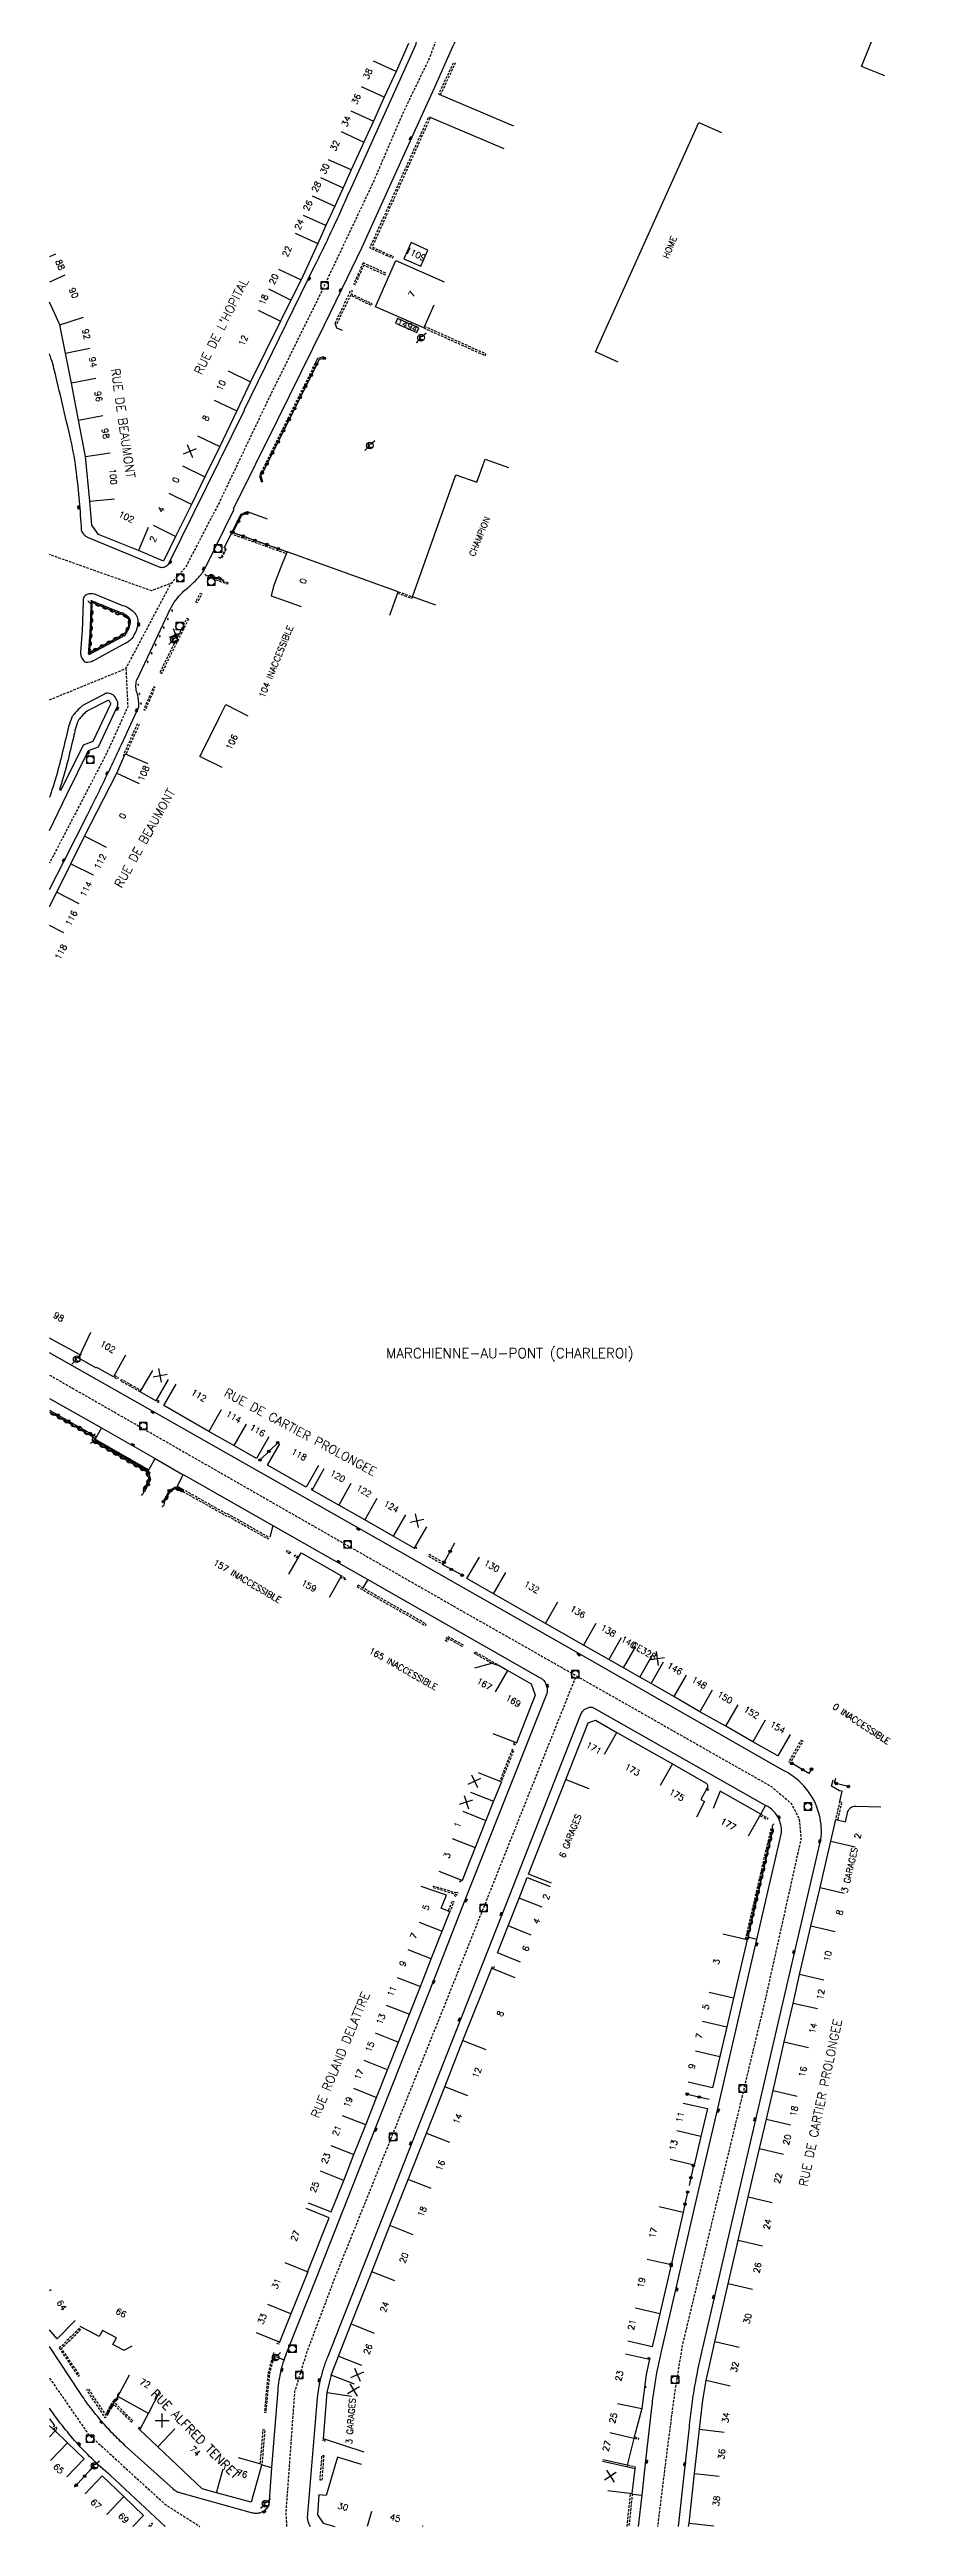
# Model space of a CAD drawing. Header units: millimetres. Extents: x 152000 to 153000, y 121000 to 122000.
# Drawn here: x 152000 to 152176.5, y 121000 to 121499.2 of the extents above; entities that cross this region are included whole.
import ezdxf
from ezdxf.enums import TextEntityAlignment as Align

# ---------------------------------------------------------------- set-up
doc = ezdxf.new("R2010")
doc.units = ezdxf.units.MM
doc.linetypes.add('DASHED', pattern=[0.75, 0.5, -0.25])
doc.layers.get('0').update_dxf_attribs({"linetype": 'CONTINUOUS'})
for name, color, linetype in [('W0001', 6, 'DASHED'), ('W0008', 7, 'CONTINUOUS'), ('W0017', 7, 'CONTINUOUS'), ('W0100', 7, 'CONTINUOUS'), ('W0112', 1, 'DASHED'), ('W0310', 3, 'CONTINUOUS'), ('W0322', 7, 'CONTINUOUS'), ('W0330', 7, 'CONTINUOUS'), ('W0400', 7, 'CONTINUOUS'), ('W0420', 7, 'CONTINUOUS'), ('W0471', 7, 'CONTINUOUS'), ('W0980', 7, 'CONTINUOUS'), ('W0984', 7, 'CONTINUOUS'), ('W0989', 7, 'CONTINUOUS'), ('W0991', 7, 'CONTINUOUS'), ('W1102', 7, 'CONTINUOUS')]:
    doc.layers.add(name, color=color, linetype=linetype)
doc.styles.get("Standard").update_dxf_attribs({"font": 'romans.shx', "width": 0.85})

# ---------------------------------------------------------------- blocks, each defined once
blk = doc.blocks.new('T400')
for p, q in [((-0.15, 0.3), (0.15, 0.3)), ((-0.15, -0.25), (-0.15, 0.3)), ((-0.15, 0.15), (0.15, 0.15)), ((-0.15, 0), (0.15, 0)), ((0.15, 0.3), (0.15, -0.25)), ((-0.15, -0.15), (0.15, -0.15)), ((-0.15, -0.25), (-0.15, -0.3)), ((-0.15, -0.3), (0.15, -0.3)), ((0.15, -0.3), (0.15, -0.25))]:
    blk.add_line(p, q)
blk = doc.blocks.new('T471')
for p, q in [((-0.333334, 0.333334), (-0.333334, -0.333334)), ((-0.333334, 0.333334), (0.333334, 0.333334)), ((-0.333334, 0), (0, 0)), ((0.500001, 0.500001), (1.000002, 1.000002)), ((-0.500001, -0.500001), (-1.000002, -1.000002)), ((-0.333334, -0.333334), (0.333334, -0.333334))]:
    blk.add_line(p, q)
blk.add_ellipse((0, 0), major_axis=(0.471405, 0.471405), ratio=1, start_param=5.4977871438, end_param=11.780972451)
blk = doc.blocks.new('t322o')
at = {"color": 0, "linetype": 'Continuous'}
for radius in [0.25, 0.15]:
    blk.add_circle((0, 0), radius, dxfattribs=at)
blk = doc.blocks.new('T420')
for p, q in [((0.75, 0.75), (-0.75, 0.75)), ((-0.75, 0.75), (-0.75, -0.75)), ((0.75, 0.75), (0.75, -0.75)), ((0.75, -0.75), (-0.75, -0.75))]:
    blk.add_line(p, q)
blk.add_ellipse((0, 0), major_axis=(-0.53, 0.53), ratio=1, start_param=3.926991, end_param=10.210176)
blk = doc.blocks.new('t991o')
at = {"color": 0, "linetype": 'Continuous'}
for p, q in [((-1, 1), (1, -1)), ((-1, -1), (1, 1))]:
    blk.add_line(p, q, dxfattribs=at)
blk = doc.blocks.new('t310o')
at = {"color": 0, "linetype": 'Continuous'}
for centre, start, end in [((-0.5, 0.38), 216.8699, 323.1304), ((0.5, -0.37), 36.8699, 143.1303)]:
    blk.add_arc(centre, 0.625, start, end, dxfattribs=at)
blk = doc.blocks.new('t330o')
at = {"color": 0, "linetype": 'Continuous'}
for p, q in [((0.25, -0.25), (-0.25, 0.25)), ((-0.25, -0.25), (0.25, 0.25)), ((-0.25, 0.25), (-0.25, -0.25)), ((0.25, 0.25), (-0.25, 0.25)), ((0.25, -0.25), (0.25, 0.25)), ((-0.25, -0.25), (0.25, -0.25)), ((-0.25, -0.25), (-0.25, -0.25))]:
    blk.add_line(p, q, dxfattribs=at)

msp = doc.modelspace()

# ---------------------------------------------------------------- linework, layer by layer
at = {"layer": 'W0001', "flags": 128}
for points in [[(152090.2, 121825.46), (152103.65, 121792.77), (152110.28, 121775.6), (152116.18, 121761.83), (152117.5, 121759.05), (152121.18, 121754.31), (152145.97, 121720.99), (152153.35, 121710.8), (152166.77, 121691.89), (152172.25, 121683.23), (152175.44, 121676.88), (152176.5, 121671.27), (152176.15, 121668.26), (152174.92, 121659.32), (152172.43, 121653.95), (152169.16, 121648.46), (152162.08, 121643.04), (152146.77, 121632.33), (152135.23, 121624.5), (152127.81, 121618.8), (152120.66, 121612.67), (152115.25, 121604.65), (152110.45, 121597), (152106.32, 121589.75), (152102.86, 121581.61), (152100.47, 121573.06), (152098.1, 121563.81), (152094.15, 121550.83), (152087.93, 121529.01), (152086.39, 121524.29), (152076.57, 121497.5), (152071.17, 121486.3), (152065.15, 121472.26), (152054.59, 121449.96), (152043.94, 121428.37), (152034.16, 121407.81), (152027.41, 121394.83), (152024.48, 121391.58), (152020.54, 121390.09), (152000, 121397.37)], [(152000, 121368.12), (152015.39, 121374.41), (152024.48, 121391.58)], [(152015.39, 121374.41), (152015.76, 121366.73), (152011.64, 121357.61), (152000, 121335.23)], [(152000, 121232.04), (152081.34, 121185.52), (152145.46, 121149.11), (152149.43, 121145.74), (152151.04, 121142.63), (152151.43, 121138.66), (152144.07, 121105.57), (152127.49, 121036.47), (152125.98, 121027.28), (152124.09, 121012.8), (152122.51, 121000)], [(152047.84, 121000), (152047.67, 121002.74), (152049.44, 121027.16), (152051.84, 121035.03), (152057.51, 121050.1), (152079.28, 121104.16), (152106.14, 121171.44)], [(152000, 121029.89), (152007.8, 121018.63), (152023.35, 121004.41), (152030.31, 121000)]]:
    msp.add_lwpolyline(points, dxfattribs=at)
at = {"layer": 'W0008', "flags": 128}
for points in [[(152037.08, 121406.58), (152046, 121424.63), (152055.39, 121443.71), (152058.96, 121450.99), (152062.95, 121459.2), (152072.76, 121480.84), (152077.57, 121491.46), (152081.29, 121499.8, 0.009314), (152083.61, 121505.14, 0.009314), (152085.74, 121510.57, 0.008425), (152087.48, 121515.55, 0.008425), (152089.06, 121520.59), (152093.25, 121535.14), (152097.46, 121549.84), (152101.74, 121553.63), (152106.78, 121551.61)], [(152071.99, 121504.92, -0.078277), (152072.98, 121503.98, -0.078277), (152073.64, 121502.79, -0.079775), (152073.9, 121501.42, -0.079775), (152073.72, 121500.04), (152060.68, 121471.13, -0.002803), (152059.04, 121467.45, -0.002803), (152057.37, 121463.79, -0.003174), (152055.42, 121459.66, -0.003174), (152053.42, 121455.56), (152039.13, 121426.41)], [(152039.19, 121426.42), (152023.98, 121395.51, -0.082786), (152023.64, 121395.11, -0.082786), (152023.19, 121394.85, -0.112288), (152022.5, 121394.75, -0.112288), (152021.83, 121394.97), (152007.86, 121400.77, -0.061088), (152007.34, 121401.06, -0.061088), (152006.91, 121401.48, -0.050975), (152006.63, 121401.9, -0.050975), (152006.45, 121402.36, 0.015384), (152005.42, 121413.96, 0.026899), (152004.28, 121420.52, 0.002556), (152000.89, 121434.9, 0.019298), (152000.36, 121436.78, 0.0035), (152000, 121437.86, 0.0035)], [(152017.66, 121372.22), (152023.91, 121385.49, -0.039851), (152024.86, 121387.33, -0.039851), (152026.08, 121389.01, -0.025831), (152027.01, 121389.98, -0.025831), (152028.04, 121390.86, 0.014976), (152028.9, 121391.63, 0.014976), (152029.71, 121392.45, 0.014006), (152030.42, 121393.26, 0.014006), (152031.09, 121394.11), (152037.2, 121406.54)], [(152000, 121329.86), (152003.02, 121335.81), (152007.7, 121345.08, 0.002228), (152009.78, 121349.24, 0.002228), (152011.81, 121353.43, 0.002124), (152013.72, 121357.44, 0.002124), (152015.6, 121361.46), (152018, 121366.68, 0.025367), (152017.96, 121367.67, 0.025367), (152017.83, 121368.65, 0.015055), (152017.7, 121369.23, 0.015055), (152017.54, 121369.8, -0.032693), (152017.44, 121370.43, -0.032693), (152017.42, 121371.07, -0.029685), (152017.48, 121371.65, -0.029685), (152017.61, 121372.21)], [(152000, 121341.8), (152003.58, 121349.18), (152007.85, 121357.91), (152009.87, 121358.62), (152013.68, 121366.83, 0.062377), (152013.73, 121367, 0.037607), (152013.76, 121367.29, 0.114471), (152013.64, 121367.94, 0.072129), (152013.07, 121368.83, 0.16606), (152012.09, 121369.41, 0.179051), (152011.05, 121369.25), (152010.78, 121369.1), (152007.02, 121367.15, 0.014284), (152006.8, 121367.03, 0.018856), (152006.64, 121366.92, 0.041564), (152006.08, 121366.45, 0.017658), (152004.89, 121365.19, 0.082101), (152004.51, 121364.59, 0.029464), (152003.85, 121362.71), (152003.74, 121362.3, 0.026424), (152003.69, 121362.11, -0.014261), (152003.62, 121361.74, -0.002344), (152003.43, 121360.95, -0.000351), (152002.16, 121355.73, -0.010637), (152001.7, 121353.98, -0.005176), (152000.63, 121350.44, -0.003564), (152000, 121348.46, -0.003564)], [(152126.73, 121000), (152128.83, 121018.87, -0.009133), (152129.28, 121023.13, -0.009133), (152129.89, 121027.38, -0.010335), (152130.77, 121032.15, -0.010335), (152131.84, 121036.89), (152142.34, 121082.04), (152155.44, 121138.43, 0.090606), (152155.13, 121143.36, 0.090606), (152153.09, 121147.87, 0.066124), (152150.66, 121150.54, 0.066124), (152147.61, 121152.49), (152106.65, 121175.9), (152062.39, 121201.1), (152020.76, 121224.78), (152000, 121236.55)], [(152026.91, 121211.99), (152045.01, 121201.73), (152064.12, 121190.86), (152098.89, 121171.03, -0.03655), (152099.19, 121170.85, -0.03655), (152099.45, 121170.63, -0.04709), (152099.74, 121170.3, -0.04709), (152099.96, 121169.92), (152100.24, 121168.98, -0.026839), (152100.28, 121168.72, -0.026839), (152100.29, 121168.45, -0.029426), (152100.27, 121168.16, -0.029426), (152100.21, 121167.88), (152083.7, 121126.22), (152077.18, 121109.48), (152065.36, 121079.53), (152053.85, 121050.39), (152047.89, 121035.35, 0.02026), (152047.18, 121033.44, 0.02026), (152046.62, 121031.49, 0.020361), (152046.22, 121029.48, 0.020361), (152045.98, 121027.45), (152044.73, 121011.87), (152044.16, 121004.21, -0.098637), (152043.47, 121003.32, -0.098637), (152042.49, 121002.77, -0.078315), (152041.61, 121002.62, -0.078315), (152040.72, 121002.76), (152026.26, 121006.8, -0.034307), (152025.95, 121006.86, -0.034307), (152025.66, 121006.97, -0.053928), (152025.24, 121007.22, -0.053928), (152024.88, 121007.55), (152015.25, 121016.27, -0.014558), (152012.81, 121018.65, -0.014558), (152010.51, 121021.17, -0.015563), (152008.22, 121024, -0.015563), (152006.11, 121026.97), (152000, 121036.25)], [(152118.68, 121000), (152119.39, 121006.31), (152120.09, 121012.7), (152121.37, 121023.93, -0.009942), (152121.81, 121027.45, -0.009942), (152122.39, 121030.95, -0.007072), (152122.88, 121033.42, -0.007072), (152123.45, 121035.88), (152126.26, 121048.02), (152130.1, 121064.75), (152134.66, 121084.2), (152142.54, 121118.31), (152147.44, 121139.49, 0.068918), (152147.42, 121141.05, 0.068918), (152146.98, 121142.54, 0.087085), (152145.87, 121144.15, 0.087085), (152144.28, 121145.3), (152109.78, 121164.87, 0.052573), (152109.53, 121164.99, 0.052573), (152109.26, 121165.06, 0.048024), (152109, 121165.07, 0.048024), (152108.74, 121165.03), (152107.78, 121164.64, 0.028048), (152107.56, 121164.44, 0.028048), (152107.35, 121164.21, 0.043482), (152107.09, 121163.83, 0.043482), (152106.9, 121163.4), (152091.14, 121123.27), (152073.03, 121077.29), (152056.05, 121034.26, 0.019029), (152055.21, 121031.96, 0.019029), (152054.56, 121029.6, 0.014566), (152054.18, 121027.77, 0.014566), (152053.91, 121025.91), (152051.94, 121001.73, 0.046424), (152052.06, 121001.01, 0.046424), (152052.31, 121000.33, 0.02377), (152052.49, 121000)], [(152023.3, 121000), (152012.24, 121010.31, -0.018759), (152008.52, 121013.68, -0.018759), (152005.06, 121017.33, -0.016955), (152002.17, 121020.84, -0.0138), (152000, 121023.83, -0.0138)]]:
    msp.add_lwpolyline(points, format="xyb", dxfattribs=at)
msp.add_lwpolyline([(152009.19, 121389.41), (152014.72, 121387.13, -0.162605), (152017.19, 121385.56, -0.213106), (152017.77, 121383.37, -0.098676), (152016.82, 121380.8, -0.145474), (152015.42, 121379.56, -0.011073), (152015.36, 121379.53, 0.025333), (152015.33, 121379.51), (152009.2, 121376.19), (152009.13, 121376.14, -0.106701), (152007.67, 121375.61, -0.265197), (152007.06, 121375.85, -0.046476), (152006.53, 121376.65, -0.066642), (152006.3, 121377.28, -0.003952), (152006.28, 121377.36), (152006.29, 121377.49, 0.003268), (152006.57, 121381.05, 0.007398), (152006.66, 121382.62, 0.003067), (152006.8, 121386.84, -0.014898), (152006.86, 121387.71, -0.023769), (152006.86, 121387.77, 0.077992), (152006.86, 121387.78), (152006.85, 121387.91, -0.151191), (152007.02, 121388.9, -0.196351), (152007.61, 121389.41, -0.06814), (152008.46, 121389.57, -0.103981), (152009.03, 121389.48, -0.025938), (152009.1, 121389.45, 0.019371)], format="xyb", close=True, dxfattribs=at)
msp.add_lwpolyline([(152000, 121227.34), (152010.49, 121221.37), (152021.29, 121215.19), (152026.94, 121211.95)], dxfattribs=at)
at = {"layer": 'W0017'}
for p, q in [((152078.43, 121490.16), (152093.49, 121483.76)), ((152076.49, 121485.59), (152091.56, 121479.2)), ((152035.16, 121398.72), (152038.55, 121405.42)), ((152002.27, 121349.9), (152002.01, 121350.04)), ((152045.01, 121201.73), (152044.36, 121199.34)), ((152064.12, 121190.86), (152063.12, 121189.15)), ((152143.34, 121143.54), (152144.28, 121145.3)), ((152045.79, 121034.17), (152047.21, 121033.59)), ((152042.76, 121012.41), (152044.73, 121011.87)), ((152117.47, 121006.53), (152119.39, 121006.31))]:
    msp.add_line(p, q, dxfattribs=at)
at = {"layer": 'W0017', "flags": 128}
for points in [[(152059.05, 121442.52), (152057.91, 121443.03), (152057.56, 121444.05)], [(152055.28, 121437.25), (152054.02, 121436.91), (152053.55, 121435.93)], [(152042.66, 121413.95), (152042.33, 121413.28), (152042.72, 121411.97)], [(152038.48, 121405.47), (152039.8, 121406.06), (152043.88, 121404.57)], [(152010.49, 121221.37), (152009.21, 121219.12), (152019.99, 121212.92), (152021.29, 121215.19)], [(152026.91, 121211.99), (152025.72, 121209.63), (152027.01, 121208.92)], [(152159.27, 121146.07), (152159.74, 121148.15), (152159.18, 121148.27), (152157.55, 121149.22), (152157.89, 121150.44)], [(152142.54, 121118.31), (152141.71, 121118.52), (152140.66, 121118.79)]]:
    msp.add_lwpolyline(points, dxfattribs=at)
msp.add_lwpolyline([(152008.44, 121377.49), (152014.61, 121380.83, -0.025333), (152014.78, 121380.91, 0.145474), (152015.54, 121381.59, 0.098676), (152016.29, 121383.6, 0.213106), (152016.02, 121384.62, 0.170701), (152014.26, 121385.7), (152008.62, 121388.02, -0.011098), (152008.51, 121388.07, 0.024476), (152008.34, 121388.05), (152008.35, 121387.97, -0.069299), (152008.35, 121387.55, 0.014262), (152008.31, 121386.8, -0.003067), (152008.16, 121382.56, -0.007398), (152008.06, 121380.94, -0.003151), (152007.8, 121377.49, 0.036575), (152007.86, 121377.36, 0.010918), (152007.93, 121377.22, 0.050186), (152008.32, 121377.41)], format="xyb", close=True, dxfattribs=at)
msp.add_lwpolyline([(152002.29, 121349.81), (152006.82, 121359.07), (152008.82, 121359.77), (152012.33, 121367.33, 0.152086), (152012.33, 121367.36, 0.072129), (152011.99, 121367.89, 0.16606), (152011.8, 121368, 0.179051), (152011.74, 121367.99), (152011.46, 121367.84), (152007.68, 121365.87, 0.014284), (152007.54, 121365.79, 0.018856), (152007.47, 121365.75, 0.041564), (152007.08, 121365.43, 0.017658), (152005.96, 121364.25, 0.082101), (152005.83, 121364.03, 0.029464), (152005.23, 121362.32), (152005.12, 121361.91, 0.026424), (152005.11, 121361.86, -0.014261), (152005.02, 121361.41, -0.002344), (152004.83, 121360.62, -0.000351), (152003.56, 121355.39, -0.010637), (152003.08, 121353.59, -0.005176), (152002, 121350.01)], format="xyb", dxfattribs=at)
at = {"layer": 'W0100'}
msp.add_line((152116.28, 121012), (152111.4, 121013.11), dxfattribs=at)
at = {"layer": 'W0100', "flags": 128}
for points in [[(152168.28, 121493.88), (152163.64, 121495.74), (152170.48, 121512.81), (152173.21, 121519.62), (152162.71, 121523.89), (152164.12, 121527.37), (152160.37, 121528.79), (152160.78, 121529.87), (152139.66, 121538.57), (152147.95, 121559.18), (152152.59, 121557.32)], [(152072.33, 121500.41), (152069.85, 121494.77), (152067.43, 121489.57), (152065.29, 121484.73), (152063.33, 121480.53), (152060.75, 121474.9), (152059.14, 121471.31), (152057.49, 121467.63), (152055.69, 121463.68), (152054.06, 121460.06), (152050.67, 121452.74), (152048.65, 121448.65), (152046.54, 121444.42), (152040.48, 121432.2), (152037.72, 121426.37), (152034.32, 121419.14), (152031.28, 121413.08), (152028.62, 121407.49), (152025.4, 121401.04), (152022.96, 121396.04), (152017.95, 121398.19), (152009.87, 121401.45), (152008.53, 121403.32), (152008.1, 121408.15), (152007.27, 121417.14), (152005.82, 121424.46), (152004.44, 121431.91), (152003.21, 121437.95), (152002.05, 121443.68), (152000, 121448.27)], [(152114.58, 121436.19), (152110.02, 121438.24), (152130.83, 121484.48), (152135.39, 121482.43)], [(152077.42, 121447.63), (152075.41, 121443.05), (152065.71, 121447.31), (152066.11, 121448.22), (152069.8, 121456.63), (152079.5, 121452.36)], [(152077.85, 121387.18), (152073.14, 121388.86), (152081.87, 121413.45), (152086.11, 121411.95), (152087.8, 121416.64), (152092.5, 121414.95)], [(152068.58, 121385.2), (152070.26, 121389.91), (152047.85, 121397.93), (152046.96, 121395.69), (152045.13, 121391.04), (152044.67, 121389.06), (152050.71, 121386.9)], [(152034.78, 121354.49), (152030.3, 121356.72), (152032.01, 121360.14), (152034.23, 121364.62), (152035.49, 121367.14), (152039.96, 121364.92)], [(152000, 121326.47), (152001.45, 121329.32), (152004.31, 121335.07), (152007.03, 121340.61), (152013.53, 121353.36), (152015.23, 121357.26), (152019.81, 121355.26)], [(152015.3, 121236.07), (152012.87, 121231.7), (152009.51, 121233.57), (152009.45, 121233.46), (152005.79, 121235.53), (152006.14, 121236.14), (152000, 121239.45)], [(152023.93, 121231.13), (152021.4, 121226.82), (152018.29, 121228.64), (152020.83, 121232.95)], [(152044.19, 121219.59), (152041.73, 121215.23), (152037.16, 121217.82), (152032.13, 121220.65), (152023, 121225.89), (152025.49, 121230.23)], [(152054.17, 121213.81), (152051.71, 121209.46), (152043.95, 121213.86), (152046.41, 121218.21)], [(152075.99, 121201.45), (152073.49, 121197.12), (152069.26, 121199.55), (152063.5, 121202.84), (152058.27, 121205.81), (152052.89, 121208.86), (152055.36, 121213.21)], [(152048.2, 121191.88), (152050.68, 121196.22), (152058.82, 121191.57), (152056.34, 121187.23)], [(152149.24, 121159.61), (152146.76, 121155.27), (152141.7, 121158.15), (152136.26, 121161.26), (152131.05, 121164.2), (152125.79, 121167.23), (152121.22, 121169.88), (152118.95, 121171.15), (152115.65, 121173.03), (152112.73, 121174.73), (152107.59, 121177.59), (152099.93, 121181.99), (152089.46, 121187.94), (152084.11, 121191.03), (152086.62, 121195.36)], [(152085.69, 121173.03), (152089.15, 121173.96), (152090.71, 121173.44), (152092.35, 121172.5), (152097.03, 121169.8), (152097.84, 121167.54), (152094.08, 121157.94), (152089.42, 121159.76)], [(152086.4, 121151.92), (152091.05, 121150.07), (152089.48, 121146.15), (152087.94, 121142.29), (152085.77, 121136.81), (152083.14, 121130.15), (152078.49, 121131.99)], [(152140.86, 121139.19), (152143.34, 121143.54), (152135.14, 121148.21), (152133.73, 121144.72)], [(152052.12, 121065.22), (152056.78, 121063.4), (152059.28, 121069.75), (152061.34, 121074.96), (152063.7, 121080.91), (152065.89, 121086.47), (152068.09, 121092.04), (152070.29, 121097.62), (152072.51, 121103.23), (152074.72, 121108.81), (152076.92, 121114.39), (152079.13, 121119.97), (152080.68, 121123.87), (152078.91, 121124.57), (152079.97, 121127.21), (152074.86, 121128.97)], [(152094.91, 121113.75), (152090.26, 121115.57), (152092.39, 121121.02), (152094.62, 121126.62), (152096.22, 121130.75), (152100.88, 121128.94)], [(152135.69, 121119.44), (152140.56, 121118.3), (152137.79, 121106.46), (152136.46, 121100.71), (152135.06, 121094.72), (152133.56, 121088.41), (152128.7, 121089.56)], [(152056.75, 121030.46), (152058.22, 121034.32), (152060.79, 121040.81), (152064.91, 121051.32), (152068.6, 121060.64), (152072.27, 121069.94), (152075.94, 121079.26), (152079.62, 121088.59), (152083.26, 121097.92), (152089.09, 121112.48), (152093.73, 121110.62)], [(152127.7, 121085.32), (152132.57, 121084.2), (152131.27, 121078.56), (152129.91, 121072.82), (152125.05, 121073.97)], [(152051.98, 121051.27), (152056.33, 121062.23), (152051.68, 121064.05)], [(152122.81, 121064.48), (152127.69, 121063.36), (152125.26, 121052.71), (152122.96, 121042.84), (152121.43, 121036.2), (152116.56, 121037.32)], [(152052.02, 121051.3), (152048.63, 121042.85), (152046.36, 121037.15), (152041.71, 121038.99)], [(152005.18, 121041.51), (152001.68, 121037.94), (152001.54, 121037.81), (152000, 121039.61)], [(152016.58, 121036.33), (152015.11, 121035.53), (152014.9, 121035.53), (152012.78, 121036.7), (152013.49, 121037.98), (152010.69, 121039.5), (152010, 121038.25), (152008.25, 121039.21), (152006.16, 121040.33)], [(152116.03, 121034.77), (152120.91, 121033.73), (152120.25, 121030.64), (152119.34, 121023.8), (152117.76, 121017.72), (152116.36, 121012.34), (152111.48, 121013.46)], [(152037.98, 121013.9), (152042.79, 121012.53), (152040.61, 121004.87), (152033.64, 121006.81), (152030.78, 121007.59), (152021.8, 121016.04), (152018.2, 121019.44), (152019.48, 121021.86), (152019.95, 121022.74), (152013.73, 121026.16), (152016.13, 121030.54)], [(152063.43, 121014.97), (152055.19, 121017.68), (152055.92, 121027.03), (152056.81, 121030.56)], [(152128.78, 121000), (152128.86, 121000.69), (152129.96, 121010.67), (152130.97, 121019.61), (152131.67, 121025.42), (152132.29, 121029.4)], [(152000, 121020.25), (152001.13, 121019.27), (152003.64, 121016.85), (152006.99, 121013.6), (152003.51, 121010.01)], [(152062.85, 121012.51), (152058.05, 121013.94), (152055.77, 121006.27), (152054.27, 121006.38), (152053.97, 121002.37), (152055.11, 121000.69), (152057.46, 121000)], [(152007.18, 121006.57), (152010.62, 121010.19), (152014.97, 121006.05), (152018.94, 121002.24), (152016.79, 121000)], [(152112.47, 121007.23), (152117.43, 121006.65), (152118.02, 121011.63), (152116.27, 121012)]]:
    msp.add_lwpolyline(points, dxfattribs=at)
for points in [[(152071.4, 121456.98), (152074.8, 121455.48), (152076.25, 121458.76), (152072.86, 121460.26)], [(152069.71, 121444.03), (152074.02, 121442.13), (152074.43, 121443.07), (152070.12, 121444.97)], [(152025.14, 121380.98), (152025.38, 121381.51), (152025.67, 121381.38), (152025.43, 121380.85)]]:
    msp.add_lwpolyline(points, close=True, dxfattribs=at)
for points in [[(152101.16, 121129.62), (152096.51, 121131.45), (152104.03, 121150.56), (152108.51, 121161.97), (152109.98, 121162.46), (152114.29, 121160), (152125.51, 121153.67), (152132.21, 121149.87, -0.087708), (152132.42, 121149.65, -0.087708), (152132.55, 121149.37, -0.080678), (152132.58, 121149.08, -0.080678), (152132.51, 121148.8), (152131.7, 121147.38), (152131.21, 121146.51), (152131.97, 121146.08), (152130.37, 121142.95)], [(152132.29, 121029.39), (152134.09, 121037.21), (152136.74, 121048.88), (152138.76, 121057.64), (152140.77, 121066.41), (152143.04, 121076.2), (152144.45, 121082.07), (152145.79, 121087.87), (152148.06, 121097.66), (152149.85, 121105.41), (152151.14, 121111.21), (152153.43, 121121), (152155.26, 121128.76), (152157.45, 121138.12), (152158.45, 121142.46), (152160.4, 121142.01), (152160.88, 121144.06, -0.082005), (152161.11, 121144.52, -0.082005), (152161.47, 121144.89, -0.078509), (152161.91, 121145.11, -0.078509), (152162.39, 121145.19), (152162.53, 121145.18), (152167.52, 121145)]]:
    msp.add_lwpolyline(points, format="xyb", dxfattribs=at)
at = {"layer": 'W0112', "flags": 128}
for points in [[(152078.79, 121490.11), (152078.47, 121490.26), (152081.42, 121496.55), (152081.74, 121496.4)], [(152076.65, 121485.3), (152065.01, 121459.35), (152069.25, 121457.44), (152069.11, 121457.12), (152064.54, 121459.17), (152076.33, 121485.44)], [(152063.18, 121456.16), (152061.29, 121451.94), (152061.61, 121451.8), (152063.36, 121455.69), (152067.6, 121453.79), (152067.74, 121454.12)], [(152064.81, 121447.61), (152060.62, 121449.62), (152057.88, 121443.9), (152057.56, 121444.05), (152060.45, 121450.09), (152060.64, 121450.64), (152060.97, 121450.53), (152060.77, 121449.94), (152064.96, 121447.93)], [(152053.69, 121435.86), (152042.79, 121413.89), (152042.66, 121413.95), (152053.55, 121435.93)], [(152034.13, 121396.77), (152034.17, 121396.85), (152034.54, 121396.67), (152035.51, 121398.57), (152035.16, 121398.72), (152035.2, 121398.81), (152035.64, 121398.62), (152034.58, 121396.54)], [(152031.94, 121392.74), (152032.25, 121392.56), (152032.53, 121393.07), (152032.22, 121393.24)], [(152035.95, 121391.72), (152035.84, 121391.41), (152032.39, 121392.69), (152032.5, 121393.01)], [(152030.35, 121389.62), (152030.67, 121389.46), (152029.77, 121387.69), (152029.45, 121387.86)], [(152027.99, 121384.39), (152022.56, 121373.42), (152022.24, 121373.58), (152027.67, 121384.55)], [(152018.97, 121366.19), (152019.3, 121366.04), (152021.28, 121370.56), (152020.96, 121370.7)], [(152026.84, 121208.61), (152035.74, 121203.59), (152035.84, 121203.69), (152043.71, 121199.18), (152044.03, 121199.02), (152044.19, 121199.31), (152035.78, 121204.13), (152035.68, 121204.03), (152027.01, 121208.92)], [(152047.74, 121196.4), (152047.92, 121196.7), (152048.62, 121196.29), (152048.44, 121195.99)], [(152079.46, 121194.22), (152076.53, 121195.85), (152076.35, 121195.54), (152079.29, 121193.91)], [(152058.64, 121191.26), (152058.82, 121191.57), (152059.7, 121191.08), (152059.52, 121190.77)], [(152061.96, 121189.41), (152075.74, 121181.55), (152075.92, 121181.86), (152062.14, 121189.71)], [(152083.14, 121177.34), (152080.38, 121178.92), (152080.06, 121178.36), (152079.76, 121178.54), (152080.25, 121179.4), (152083.32, 121177.65)], [(152093.75, 121158.07), (152094.08, 121157.94), (152093.98, 121157.65), (152093.62, 121157.45), (152093.44, 121157.76), (152093.69, 121157.9)], [(152151.47, 121158.45), (152151.78, 121158.27), (152149.48, 121154.23), (152149.28, 121153.94), (152148.99, 121154.1)], [(152093.25, 121156.59), (152090.72, 121150.2), (152091.05, 121150.07), (152093.58, 121156.46)], [(152132.32, 121148.5), (152132.51, 121148.8), (152132.8, 121148.63), (152132.61, 121148.33)], [(152158.8, 121142.38), (152158.45, 121142.46), (152159.27, 121146.07), (152159.62, 121145.99)], [(152081.88, 121127.86), (152082.22, 121127.76), (152082.09, 121127.31), (152077.29, 121128.72), (152077.39, 121129.06), (152081.85, 121127.75)], [(152081.77, 121127.45), (152082.09, 121127.31), (152081.93, 121126.95), (152081.61, 121127.09)], [(152082.82, 121130.29), (152083.14, 121130.15), (152083.01, 121129.83), (152082.68, 121129.96)], [(152081.15, 121126.02), (152081.48, 121125.88), (152080.68, 121123.87), (152080.35, 121124)], [(152089.59, 121112.79), (152089.42, 121112.35), (152089.09, 121112.48), (152089.25, 121112.91)], [(152001.93, 121035.98), (152005.76, 121030.27), (152006.05, 121030.47), (152002.42, 121035.89), (152002.47, 121035.93), (152002.7, 121036.16), (152006.27, 121039.66), (152006.02, 121039.91), (152002.45, 121036.41), (152002.24, 121036.2)], [(152046.03, 121037.28), (152046.36, 121037.15), (152046.2, 121036.75), (152045.87, 121036.88)], [(152120.62, 121034.08), (152120.97, 121034.01), (152120.91, 121033.73), (152120.57, 121033.8)], [(152011.27, 121022.46), (152012.79, 121025.24), (152015.96, 121022.09), (152016.78, 121021.28), (152016.53, 121021.03), (152015.71, 121021.84), (152012.87, 121024.66), (152011.51, 121022.16), (152011.2, 121021.92), (152007.49, 121027.57), (152007.79, 121027.76)], [(152055.27, 121014.3), (152054.86, 121009.28), (152054.51, 121009.31), (152054.91, 121014.32)]]:
    msp.add_lwpolyline(points, close=True, dxfattribs=at)
for points in [[(152075.41, 121443.05), (152087.77, 121437.49), (152087.92, 121437.82), (152075.56, 121443.37)], [(152047.85, 121397.93), (152036.7, 121401.91), (152036.58, 121401.58), (152047.73, 121397.6)], [(152070.26, 121389.91), (152073.14, 121388.86), (152073.01, 121388.52), (152070.14, 121389.57)], [(152015.04, 121356.82), (152014.88, 121356.89), (152017.72, 121363.29), (152018.05, 121363.15), (152015.4, 121357.18)], [(152013.04, 121232.01), (152013.86, 121231.52), (152013.68, 121231.21), (152012.87, 121231.7)], [(152018.29, 121228.64), (152014.38, 121230.81), (152014.55, 121231.12), (152018.47, 121228.95)], [(152021.58, 121227.12), (152022.09, 121226.82), (152021.91, 121226.51), (152021.4, 121226.82)], [(152052.89, 121208.86), (152052.77, 121208.95), (152052.98, 121209.24), (152053.07, 121209.18)], [(152073.67, 121197.42), (152073.93, 121197.3), (152073.77, 121196.98), (152073.49, 121197.12)], [(152050.03, 121195.08), (152049.34, 121195.47), (152049.51, 121195.78), (152050.21, 121195.39)], [(152089.1, 121173.95), (152085.58, 121175.97), (152085.76, 121176.28), (152090.71, 121173.44)], [(152143.34, 121143.54), (152144.76, 121142.75), (152144.59, 121142.44), (152143.16, 121143.23)], [(152140.54, 121118.3), (152145.71, 121140.59), (152145.36, 121140.67), (152140.2, 121118.38)], [(152119.93, 121028.21), (152120.15, 121028.18), (152120.11, 121027.87), (152119.89, 121027.9)], [(152000.86, 121019.5), (152001.05, 121019.7), (152000.72, 121020.16), (152001.01, 121020.36), (152001.51, 121019.66), (152001.13, 121019.27)], [(152018.2, 121019.44), (152017.83, 121019.79), (152018.08, 121020.04), (152018.37, 121019.77)], [(152042.44, 121012.63), (152043.05, 121019.54), (152043.4, 121019.5), (152042.79, 121012.53)], [(152055.53, 121017.56), (152055.49, 121017.2), (152055.14, 121017.24), (152055.19, 121017.68)], [(152117.84, 121018.04), (152118.7, 121017.82), (152118.64, 121017.51), (152117.76, 121017.74)], [(152118.03, 121011.68), (152118.09, 121011.97), (152116.36, 121012.34), (152116.28, 121012)], [(152116.39, 121000), (152117.08, 121006.69)], [(152117.43, 121006.65), (152116.74, 121000)], [(152019.92, 121000), (152020.32, 121000.4), (152020.59, 121000.67), (152020.78, 121000.47), (152020.52, 121000.2), (152020.31, 121000)]]:
    msp.add_lwpolyline(points, dxfattribs=at)
for points in [[(152022.99, 121382.53, 0.977486), (152023.03, 121382.73, 1.023033)], [(152023.82, 121384.27, 0.977486), (152023.85, 121384.47, 1.023033)], [(152024.66, 121385.99, 0.977486), (152024.7, 121386.19, 1.023033)], [(152020.55, 121377.38, 0.977486), (152020.58, 121377.58, 1.023033)], [(152021.38, 121379.09, 0.977486), (152021.41, 121379.28, 1.023033)], [(152022.17, 121380.82, 0.977486), (152022.21, 121381.02, 1.023033)], [(152019.74, 121375.64, 0.977486), (152019.78, 121375.84, 1.023033)], [(152017.85, 121371.03, 0.977486), (152017.88, 121371.23, 1.023033)], [(152018.1, 121369.17, 0.977486), (152018.14, 121369.36, 1.023033)], [(152018.39, 121367.26, 0.977486), (152018.42, 121367.46, 1.023033)], [(152045.15, 121034.94), (152044.05, 121030.94, 0.042139), (152044.02, 121030.77, 0.001773), (152043.77, 121028.2), (152043.29, 121023), (152043.64, 121022.97), (152044.12, 121028.16, -0.001773), (152044.37, 121030.74, -0.042139), (152044.39, 121030.84), (152045.49, 121034.85)]]:
    msp.add_lwpolyline(points, format="xyb", close=True, dxfattribs=at)
at = {"layer": 'W0310', "flags": 128}
for points in [[(152032.25, 121393.21), (152035.09, 121392.26)], [(152000, 121224.6), (152008.86, 121219.52), (152008.53, 121218.9), (152019.59, 121212.54), (152020.02, 121210.95), (152018.81, 121208.59)], [(152023.1, 121206.42), (152024.36, 121208.73), (152025.56, 121209.26), (152026.73, 121208.53)], [(152145.74, 121140.58), (152140.55, 121118.18)], [(152013.73, 121026.16), (152011.28, 121022.4)], [(152000, 121021.67), (152001.01, 121020.36)]]:
    msp.add_lwpolyline(points, dxfattribs=at)
msp.add_lwpolyline([(152014.19, 121385.45, -0.172736), (152015.82, 121384.45, -0.213106), (152016.03, 121383.65, -0.098676), (152015.32, 121381.73, -0.145027), (152014.67, 121381.15, 0.024987), (152014.49, 121381.06), (152008.31, 121377.71), (152008.18, 121377.63, -0.018158), (152008.06, 121377.56, 0.003066), (152008.32, 121380.92, 0.007398), (152008.42, 121382.55, 0.003067), (152008.57, 121386.79, -0.014109), (152008.61, 121387.52, 0.030641), (152008.63, 121387.74)], format="xyb", close=True, dxfattribs=at)
at = {"layer": 'W0322', "flags": 128}
for points in [[(152055.36, 121436.94), (152054.24, 121436.64), (152053.83, 121435.79), (152042.94, 121413.82)], [(152042.85, 121413.86), (152042.56, 121413.26), (152042.93, 121412.03)], [(152036.71, 121401.93), (152047.86, 121397.95)], [(152036.93, 121401.86), (152038.74, 121405.31), (152039.8, 121405.74)], [(152000, 121224.97), (152009.3, 121219.65), (152008.96, 121219.03), (152019.87, 121212.76), (152020.36, 121210.91), (152019.1, 121208.44)], [(152042.39, 121214.91), (152042.52, 121215.04), (152046.11, 121218.53)], [(152022.92, 121206.52), (152024.21, 121208.9), (152025.57, 121209.5), (152026.84, 121208.71)], [(152083.14, 121191.7), (152079.26, 121193.81), (152081.65, 121198.2)], [(152153.54, 121152.61), (152153.03, 121151.75), (152149.28, 121153.94)], [(152160.96, 121149.13), (152158.2, 121149.79), (152158.43, 121150.77)], [(152128.48, 121087.13), (152132.91, 121086.09)], [(152129.74, 121072.75), (152128.89, 121068.72)], [(152128.58, 121067.4), (152127.69, 121063.36)], [(152008.77, 121011.97), (152008.41, 121011.58), (152005, 121007.93)]]:
    msp.add_lwpolyline(points, dxfattribs=at)
at = {"layer": 'W1102'}
for p, q in [((152069.85, 121494.77), (152065.3, 121496.83)), ((152067.43, 121489.57), (152062.88, 121491.64)), ((152060.73, 121486.8), (152065.29, 121484.73)), ((152058.79, 121482.62), (152063.33, 121480.53)), ((152060.75, 121474.9), (152056.2, 121476.96)), ((152054.58, 121473.36), (152059.14, 121471.31)), ((152052.93, 121469.69), (152057.49, 121467.63)), ((152049.51, 121462.14), (152054.06, 121460.06)), ((152055.69, 121463.68), (152051.14, 121465.75)), ((152001.2, 121457.92), (152000, 121457.38)), ((152003.06, 121453.67), (152000, 121452.31)), ((152046.16, 121454.9), (152050.67, 121452.74)), ((152048.65, 121448.65), (152044.17, 121450.87)), ((152002.05, 121443.68), (152006.81, 121445.21)), ((152042.06, 121446.65), (152046.54, 121444.42)), ((152003.21, 121437.95), (152008.11, 121438.95)), ((152009.35, 121432.86), (152004.44, 121431.91)), ((152036, 121434.41), (152040.48, 121432.2)), ((152033.19, 121428.5), (152037.72, 121426.37)), ((152005.82, 121424.46), (152010.73, 121425.4)), ((152007.27, 121417.14), (152012.21, 121417.86)), ((152029.83, 121421.32), (152034.32, 121419.14)), ((152026.79, 121415.28), (152031.28, 121413.08)), ((152008.1, 121408.15), (152013.08, 121408.6)), ((152028.62, 121407.49), (152024.13, 121409.68)), ((152019.87, 121402.81), (152017.95, 121398.19)), ((152025.4, 121401.04), (152020.92, 121403.25)), ((152013.53, 121353.36), (152018.05, 121351.22)), ((152011.5, 121338.37), (152007.03, 121340.61)), ((152004.31, 121335.07), (152008.79, 121332.86)), ((152001.45, 121329.32), (152005.92, 121327.07)), ((152002.91, 121321.16), (152000, 121322.66)), ((152006.14, 121236.14), (152008.29, 121240.66)), ((152034.6, 121225), (152032.13, 121220.65)), ((152039.62, 121222.17), (152037.16, 121217.82)), ((152060.74, 121210.16), (152058.27, 121205.81)), ((152065.98, 121207.18), (152063.5, 121202.84)), ((152071.74, 121203.89), (152069.26, 121199.55)), ((152089.46, 121187.94), (152091.94, 121192.28)), ((152099.93, 121181.99), (152102.41, 121186.33)), ((152110.05, 121181.95), (152107.59, 121177.59)), ((152115.2, 121179.07), (152112.73, 121174.73)), ((152115.65, 121173.03), (152118.15, 121177.36)), ((152089.86, 121168.17), (152092.35, 121172.5)), ((152118.95, 121171.15), (152121.41, 121175.51)), ((152121.22, 121169.88), (152123.69, 121174.22)), ((152128.3, 121171.55), (152125.79, 121167.23)), ((152133.52, 121168.54), (152131.05, 121164.2)), ((152136.26, 121161.26), (152138.73, 121165.6)), ((152144.18, 121162.49), (152141.7, 121158.15)), ((152111.82, 121155.65), (152114.29, 121160)), ((152125.51, 121153.67), (152123.05, 121149.32)), ((152084.84, 121148), (152089.48, 121146.15)), ((152104.03, 121150.56), (152108.68, 121148.73)), ((152083.29, 121144.14), (152087.94, 121142.29)), ((152081.12, 121138.64), (152085.77, 121136.81)), ((152157.45, 121138.12), (152162.32, 121136.99)), ((152155.26, 121128.76), (152160.13, 121127.61)), ((152099.27, 121124.8), (152094.62, 121126.62)), ((152074.48, 121121.81), (152079.13, 121119.97)), ((152097.05, 121119.19), (152092.39, 121121.02)), ((152158.29, 121119.86), (152153.43, 121121)), ((152076.92, 121114.39), (152072.27, 121116.22)), ((152070.07, 121110.65), (152074.72, 121108.81)), ((152137.79, 121106.46), (152132.92, 121107.59)), ((152156.01, 121110.1), (152151.14, 121111.21)), ((152067.86, 121105.07), (152072.51, 121103.23)), ((152154.73, 121104.31), (152149.85, 121105.41)), ((152065.64, 121099.46), (152070.29, 121097.62)), ((152083.26, 121097.92), (152087.91, 121096.09)), ((152131.59, 121101.84), (152136.46, 121100.71)), ((152148.06, 121097.66), (152152.93, 121096.53)), ((152068.09, 121092.04), (152063.43, 121093.88)), ((152130.19, 121095.86), (152135.06, 121094.72)), ((152061.24, 121088.3), (152065.89, 121086.47)), ((152084.27, 121086.76), (152079.62, 121088.59)), ((152145.79, 121087.87), (152150.66, 121086.74)), ((152063.7, 121080.91), (152059.05, 121082.75)), ((152075.94, 121079.26), (152080.6, 121077.42)), ((152131.27, 121078.56), (152126.4, 121079.7)), ((152144.45, 121082.07), (152149.32, 121080.92)), ((152056.69, 121076.8), (152061.34, 121074.96)), ((152143.04, 121076.2), (152147.9, 121075.05)), ((152059.28, 121069.75), (152054.63, 121071.59)), ((152076.92, 121068.11), (152072.27, 121069.94)), ((152140.77, 121066.41), (152145.64, 121065.29)), ((152073.25, 121058.8), (152068.6, 121060.64)), ((152143.63, 121056.52), (152138.76, 121057.64)), ((152047.38, 121053.17), (152052.02, 121051.3)), ((152125.26, 121052.71), (152120.39, 121053.83)), ((152000.34, 121047.7), (152000, 121047.47)), ((152069.56, 121049.49), (152064.91, 121051.32)), ((152141.62, 121047.76), (152136.74, 121048.88)), ((152048.63, 121042.85), (152043.98, 121044.71)), ((152122.96, 121042.84), (152118.09, 121043.97)), ((152060.79, 121040.81), (152065.44, 121038.98)), ((152058.22, 121034.32), (152062.88, 121032.51)), ((152138.96, 121036.09), (152134.09, 121037.21)), ((152061.42, 121028.67), (152056.75, 121030.46)), ((152137.16, 121028.26), (152132.29, 121029.39)), ((152019.95, 121022.74), (152022.21, 121027.2)), ((152055.92, 121027.03), (152060.86, 121026.23)), ((152114.44, 121024.76), (152119.34, 121023.8)), ((152001.13, 121019.27), (152000, 121018.04)), ((152025.23, 121019.68), (152021.8, 121016.04)), ((152117.76, 121017.72), (152112.9, 121018.89)), ((152130.97, 121019.61), (152135.94, 121019.03)), ((152003.64, 121016.85), (152000.16, 121013.26)), ((152033.64, 121006.81), (152034.97, 121011.63)), ((152129.96, 121010.67), (152134.93, 121010.11)), ((152011.52, 121002.43), (152014.97, 121006.05)), ((152064.88, 121003.02), (152064.01, 121000)), ((152075.17, 121000.1), (152075.14, 121000)), ((152128.86, 121000.69), (152133.83, 121000.14))]:
    msp.add_line(p, q, dxfattribs=at)

# ---------------------------------------------------------------- block references
at = {"layer": 'W0310'}
for p, rotation in [((152032.25, 121393.21), 341.5216063630276), ((152033.74, 121392.71), 341.5216063630276), ((152008.65, 121387.73), 337.6366391172978), ((152008.55, 121386.2), 88.2281592586674), ((152010.1, 121387.13), 337.6366391172978), ((152011.55, 121386.54), 337.6366391172978), ((152008.36, 121381.51), 86.53668646029475), ((152008.44, 121383.07), 87.7095372643987), ((152008.5, 121384.64), 87.96884826153304), ((152013, 121385.94), 337.6366391172978), ((152014.19, 121385.45), 348.1771817027395), ((152015.56, 121384.73), 316.7071889360053), ((152015.41, 121381.88), 240.1751181632503), ((152015.97, 121383.33), 257.3353910917351), ((152008.71, 121377.93), 208.4725499117012), ((152008.13, 121378.38), 85.39660429676253), ((152008.25, 121379.94), 85.7230981027513), ((152010.09, 121378.67), 208.4725499117012), ((152011.46, 121379.42), 208.4725499117012), ((152012.84, 121380.17), 208.4725499117012), ((152014.22, 121380.91), 208.4725499117012), ((152001.01, 121224.02), 330.1918344805129), ((152002.37, 121223.24), 330.1918344805129), ((152003.73, 121222.47), 330.1918344805129), ((152005.09, 121221.69), 330.1918344805129), ((152006.45, 121220.91), 330.1918344805129), ((152007.8, 121220.13), 330.1918344805129), ((152008.7, 121219.22), 241.3885780486701), ((152009.57, 121218.3), 330.1170884782122), ((152010.93, 121217.52), 330.1170884782122), ((152012.29, 121216.74), 330.1170884782122), ((152013.65, 121215.96), 330.1170884782122), ((152015, 121215.18), 330.1170884782122), ((152016.36, 121214.4), 330.1170884782122), ((152017.72, 121213.62), 330.1170884782122), ((152019.08, 121212.84), 330.1170884782122), ((152019.84, 121211.61), 284.9573833086832), ((152018.9, 121208.77), 242.9220883302011), ((152019.62, 121210.16), 242.9220883302011), ((152023.1, 121206.42), 61.45810132787659), ((152023.85, 121207.8), 61.45810132787659), ((152024.82, 121208.94), 23.74813010972288), ((152026.2, 121208.86), 328.0149514005186), ((152145.03, 121137.53), 256.953960244614), ((152145.39, 121139.05), 256.953960244614), ((152145.74, 121140.58), 256.953960244614), ((152143.62, 121131.43), 256.953960244614), ((152143.97, 121132.95), 256.953960244614), ((152144.33, 121134.48), 256.953960244614), ((152144.68, 121136), 256.953960244614), ((152142.56, 121126.85), 256.953960244614), ((152142.91, 121128.37), 256.953960244614), ((152143.27, 121129.9), 256.953960244614), ((152141.5, 121122.27), 256.953960244614), ((152141.85, 121123.8), 256.953960244614), ((152142.2, 121125.32), 256.953960244614), ((152140.79, 121119.22), 256.953960244614), ((152141.14, 121120.75), 256.953960244614), ((152012.01, 121023.53), 236.8617111105127), ((152012.87, 121024.84), 236.8617111105127), ((152013.73, 121026.16), 236.8617111105127)]:
    msp.add_blockref('t310o', p, dxfattribs=dict(at, rotation=rotation))
at = {"layer": 'W0322'}
for p, rotation in [((152055.36, 121436.94), 195.0339419341325), ((152052.72, 121433.55), 243.6287987297529), ((152053.83, 121435.79), 243.6287987297529), ((152049.39, 121426.83), 243.6287987297529), ((152050.5, 121429.07), 243.6287987297529), ((152051.61, 121431.31), 243.6287987297529), ((152047.17, 121422.35), 243.6287987297529), ((152048.28, 121424.59), 243.6287987297529), ((152044.95, 121417.87), 243.6287987297529), ((152046.06, 121420.11), 243.6287987297529), ((152042.85, 121413.86), 244.2114239146137), ((152043.84, 121415.63), 243.6287987297529), ((152036.71, 121401.93), 340.3543515094874), ((152036.93, 121401.86), 62.30203003640124), ((152038.09, 121404.07), 62.30203003640124), ((152039.76, 121405.72), 22.19275428004674), ((152039.06, 121401.09), 340.3543515094874), ((152041.41, 121400.25), 340.3543515094874), ((152043.77, 121399.41), 340.3543515094874), ((152046.12, 121398.57), 340.3543515094874), ((152001.69, 121224), 330.1918344803487), ((152003.86, 121222.76), 330.1918344803487), ((152006.03, 121221.52), 330.1918344803487), ((152008.2, 121220.27), 330.1918344803487), ((152009.42, 121218.76), 330.1170884780152), ((152011.59, 121217.52), 330.1170884780152), ((152045.97, 121218.4), 44.21255415790453), ((152013.76, 121216.27), 330.1170884780152), ((152015.92, 121215.03), 330.1170884780152), ((152018.09, 121213.78), 330.1170884780152), ((152019.99, 121212.32), 284.9573833080691), ((152042.39, 121214.91), 44.21255415680727), ((152044.18, 121216.66), 44.21255415790453), ((152019.89, 121209.99), 242.9220883309301), ((152024.11, 121208.72), 61.45810132752606), ((152026.26, 121209.07), 328.0149514012544), ((152022.92, 121206.52), 61.45810132752606), ((152079.53, 121194.32), 61.47309763073977), ((152080.73, 121196.51), 61.47309763073977), ((152080.94, 121192.89), 151.4730976299358), ((152083.14, 121191.7), 151.4730976299358), ((152149.58, 121153.76), 149.7226382855528), ((152151.74, 121152.5), 149.7226382855528), ((152153.54, 121152.61), 239.722638286091), ((152158.53, 121149.72), 166.5160511103923), ((152160.96, 121149.13), 166.5160511103923), ((152128.48, 121087.13), 346.8267490761278), ((152130.91, 121086.56), 346.8267490761278), ((152129.74, 121072.75), 258.1253697650439), ((152128.58, 121067.4), 257.5513970254721), ((152129.23, 121070.31), 258.1253697650439), ((152128.04, 121064.95), 257.5513970254721), ((152005.36, 121008.31), 226.9710820248246), ((152007.07, 121010.14), 226.9710820248246), ((152008.77, 121011.97), 226.9710820236856)]:
    msp.add_blockref('t322o', p, dxfattribs=dict(at, rotation=rotation))
at = {"layer": 'W0330'}
msp.add_blockref('t330o', (152125.26, 121052.71), dxfattribs=at)
at = {"layer": 'W0400'}
for p, rotation in [((152072.74, 121481.23), 154.7111014370847), ((152052.31, 121452.94), 149.4876703894957), ((152058.62, 121450.66), 334.8941713235214), ((152005.89, 121406.87), 183.581804950074), ((152024.33, 121395.85), 152.1654174701299), ((152031.07, 121394.53), 153.0581119587211), ((152017.96, 121383.31), 359.9460595009845), ((152013.66, 121366.34), 335.8717043771446), ((152017.56, 121366.04), 342.351156597415), ((152007.77, 121357.45), 335.688530213431), ((152011.6, 121353.36), 336.3675183537653), ((152002.87, 121335.83), 329.6071931490014), ((152020.78, 121224.57), 62.60882126944782), ((152016.8, 121217.99), 59.25398142536482), ((152062.22, 121201), 59.70643841941231), ((152058.27, 121194.42), 58.46314049372132), ((152106.63, 121175.73), 55.1368138013032), ((152100.3, 121169.44), 13.50606052123098), ((152146.97, 121142.97), 27.96114953154079), ((152155.2, 121138.12), 344.9955143125042), ((152083.88, 121126.18), 338.4259232831648), ((152091.03, 121123.37), 167.1352333658307), ((152142.48, 121117.3), 163.16227727491), ((152149.98, 121115.76), 164.3074837553959), ((152077.38, 121109.76), 337.672486689622), ((152082.6, 121102.13), 154.9175199355835), ((152134.75, 121083.83), 344.3846346663984), ((152142.15, 121082.04), 168.0768880737768), ((152065.7, 121079.97), 338.2809347126073), ((152072.8, 121077.2), 158.5337575702479), ((152126.38, 121047.73), 165.6050031578243), ((152133.82, 121046.19), 167.5499597031937), ((152046.8, 121031.57), 348.9046276843417), ((152054.34, 121029.5), 352.1726081870418), ((152010.43, 121021.03), 230.749523377159), ((152005.94, 121016.69), 230.0590867176826), ((152120.33, 121013.1), 351.6046663114317), ((152127.98, 121012.56), 350.0043470620666), ((152043.28, 121002.94), 300.4937726891945)]:
    msp.add_blockref('T400', p, dxfattribs=dict(at, rotation=rotation))
at = {"layer": 'W0420'}
for p in [(152055.42, 121451.62), (152033.95, 121398.57), (152026.33, 121392.66), (152032.57, 121391.92), (152026.23, 121382.94), (152008.19, 121356.01), (152018.86, 121221.73), (152060.05, 121197.88), (152105.93, 121171.73), (152152.79, 121145.05), (152087.45, 121124.59), (152139.67, 121088.23), (152069.21, 121078.48), (152048.92, 121035.79), (152050.3, 121030.48), (152126.03, 121029.53), (152008.16, 121017.64)]:
    msp.add_blockref('T420', p, dxfattribs=at)
at = {"layer": 'W0471'}
for p in [(152074.86, 121441.09), (152064.54, 121419.38), (152025.04, 121380.24), (152005.47, 121235.23), (152045.56, 121034.06), (152009.06, 121012.23), (152043.53, 121004.59)]:
    msp.add_blockref('T471', p, dxfattribs=at)
at = {"layer": 'W0991'}
for p, rotation in [((152028.29, 121418.23), 337.2831309116077), ((152022.29, 121231.97), 55.98880241550177), ((152074.02, 121202.71), 57.59891865267293), ((152122.52, 121174.93), 53.35742121388288), ((152083.98, 121145.99), 333.094264405729), ((152085.63, 121150.2), 340.3342501065993), ((152061.25, 121027.51), 345.2307214974253), ((152062, 121030.57), 338.2663077509901), ((152022.68, 121021.34), 44.71774803545684), ((152112.98, 121010.14), 348.2266305527253)]:
    msp.add_blockref('t991o', p, dxfattribs=dict(at, rotation=rotation))
at = {"layer": 'W0991', "extrusion": (0, 0, -1), "rotation": 294.5335888778426}
msp.add_blockref('t991o', (-152025.41, 121381.18), dxfattribs=at)

# ---------------------------------------------------------------- texts
at = {"layer": 'W0980'}
msp.add_text('MARCHIENNE-AU-PONT (CHARLEROI)', height=2, rotation=0.0324, dxfattribs=at).set_placement((152092.75, 121236.31), align=Align.MIDDLE)
at = {"layer": 'W0984'}
for s, rotation, p in [('HOME', 68.0329, (152124.98, 121459.31)), ('CHAMPION', 68.0329, (152086.64, 121401.03)), ('104 INACCESSIBLE', 68.0329, (152045.63, 121375.82)), ('157 INACCESSIBLE', 329.3672, (152039.86, 121190.49)), ('CE328', 329.9879, (152119.78, 121176.44)), ('165 INACCESSIBLE', 330.4977, (152071.28, 121172.82)), ('0 INACCESSIBLE', 326.5251, (152163.6, 121161.74)), ('6 GARAGES', 68.5085, (152104.92, 121139.17)), ('3 GARAGES', 76.828, (152161.22, 121132.3)), ('3 GARAGES', 85.5057, (152060.69, 121021.23))]:
    msp.add_text(s, height=1.25, rotation=rotation, dxfattribs=at).set_placement(p, align=Align.MIDDLE)
at = {"layer": 'W0989'}
for s, rotation, p in [("RUE DE L'HOPITAL", 63.4342, (152034.61, 121443.4)), ('RUE DE BEAUMONT', 278.0582, (152014.83, 121423.85)), ('RUE DE BEAUMONT', 60.8942, (152019.18, 121340.25)), ('RUE DE CARTIER PROLONGEE', 331.7143, (152050.56, 121220.54)), ('RUE ROLAND DELATTRE', 67.6152, (152058.6, 121095.03)), ('RUE DE CARTIER PROLONGEE', 78.1981, (152155.33, 121085.39)), ('RUE ALFRED TENRET', 314.5957, (152029.37, 121018.61))]:
    msp.add_text(s, height=1.75, rotation=rotation, dxfattribs=at).set_placement(p, align=Align.MIDDLE)
at = {"layer": 'W0991'}
for s, rotation, p in [('38', 65.0488, (152064.11, 121494.28)), ('36', 65.0488, (152061.79, 121489.18)), ('34', 65.0488, (152059.78, 121484.74)), ('32', 65.0488, (152057.5, 121479.8)), ('28', 65.0488, (152053.76, 121471.52)), ('30', 65.0488, (152055.43, 121475.14)), ('26', 65.0488, (152052.04, 121467.73)), ('24', 65.0488, (152050.32, 121463.93)), ('88', 294.0116, (152002.14, 121455.78)), ('22', 65.0488, (152047.83, 121458.49)), ('1109', 335.4527, (152073.79, 121457.94)), ('20', 65.0488, (152045.18, 121452.91)), ('90', 294.1148, (152004.89, 121450.12)), ('18', 65.0488, (152043.12, 121448.77)), ('7', 64.7186, (152072.99, 121449.89)), ('92', 281.4796, (152007.39, 121441.82)), ('1494', 336.2016, (152072.12, 121443.55)), ('94', 281.4712, (152008.75, 121436.16)), ('12', 65.0488, (152039.03, 121440.53)), ('10', 65.0488, (152034.57, 121431.5)), ('96', 280.4492, (152009.86, 121429.26)), ('98', 281.1943, (152011.3, 121421.78)), ('8', 65.0488, (152031.49, 121424.88)), ('100', 275.3156, (152012.81, 121413.09)), ('0', 65.0488, (152025.44, 121412.43)), ('4', 63.4536, (152022.49, 121406.47)), ('102', 334.732, (152015.5, 121404.98)), ('2', 63.4536, (152020.86, 121400.53)), ('0', 68.4495, (152051.1, 121392.04)), ('106', 63.5668, (152036.72, 121359.61)), ('108', 66.4425, (152018.96, 121353.31)), ('0', 62.9922, (152014.73, 121344.71)), ('112', 63.0094, (152010.21, 121335.52)), ('114', 63.0094, (152007.36, 121329.97)), ('116', 63.0094, (152004.41, 121324.11)), ('118', 62.7516, (152002.3, 121317.32)), ('98', 328.9807, (152001.85, 121243.76)), ('102', 330.86, (152011.74, 121237.73)), ('112', 330.1575, (152030.1, 121227.93)), ('114', 330.1575, (152037.1, 121223.59)), ('116', 330.1575, (152041.91, 121220.88)), ('118', 330.1575, (152050.29, 121216.01)), ('120', 330.1575, (152058.05, 121211.69)), ('122', 330.1575, (152063.36, 121208.67)), ('124', 330.1575, (152068.86, 121205.54)), ('130', 329.9879, (152089.12, 121193.57)), ('159', 330.2451, (152052.27, 121189.56)), ('132', 329.9879, (152097.17, 121189.31)), ('136', 329.9879, (152106.45, 121184.32)), ('138', 329.9879, (152112.59, 121180.53)), ('140', 329.9879, (152116.7, 121178.2)), ('146', 329.9879, (152126.01, 121172.88)), ('167', 330.1891, (152087.62, 121169.77)), ('169', 330.1891, (152093.44, 121166.38)), ('148', 329.9879, (152130.92, 121170.04)), ('150', 329.9879, (152136.11, 121167.08)), ('152', 329.9879, (152141.46, 121164.05)), ('171', 330.3027, (152109.66, 121156.88)), ('154', 329.9879, (152146.71, 121161.05)), ('173', 330.5863, (152117.44, 121152.48)), ('175', 330.432, (152126.39, 121147.42)), ('177', 330.3146, (152136.76, 121141.53)), ('1', 68.4509, (152082.21, 121141.39)), ('2', 76.9435, (152162.82, 121139.16)), ('3', 68.4509, (152080.09, 121135.25)), ('2', 68.7652, (152100.08, 121126.88)), ('5', 68.2567, (152075.85, 121124.74)), ('4', 68.3719, (152098.15, 121121.98)), ('8', 76.7149, (152159.21, 121123.73)), ('7', 68.2567, (152073.37, 121119.02)), ('9', 68.2567, (152071.17, 121113.43)), ('6', 68.591, (152095.98, 121116.47)), ('3', 76.8401, (152134.37, 121113.81)), ('10', 77.4681, (152156.78, 121114.96)), ('11', 68.2567, (152068.97, 121107.86)), ('12', 77.4681, (152155.37, 121107.23)), ('13', 68.2567, (152066.75, 121102.26)), ('8', 68.1526, (152090.82, 121103.34)), ('5', 76.8401, (152132.25, 121104.71)), ('15', 68.2567, (152064.54, 121096.67)), ('7', 76.8401, (152130.89, 121098.85)), ('14', 77.0265, (152153.83, 121100.41)), ('12', 68.7069, (152086.1, 121091.44)), ('9', 76.8401, (152129.45, 121092.72)), ('16', 76.9028, (152151.79, 121091.63)), ('17', 68.2567, (152062.34, 121091.09)), ('19', 68.2567, (152060.15, 121085.52)), ('14', 68.7069, (152082.25, 121082.15)), ('11', 76.8401, (152127.05, 121082.5)), ('18', 76.9028, (152150, 121083.71)), ('21', 68.2567, (152057.88, 121079.78)), ('13', 76.8401, (152125.73, 121076.84)), ('20', 76.4768, (152148.6, 121077.96)), ('23', 68.2567, (152055.66, 121074.19)), ('16', 68.4827, (152078.76, 121072.77)), ('25', 68.2567, (152053.38, 121068.41)), ('22', 76.9717, (152146.78, 121070.18)), ('18', 68.4467, (152075.08, 121063.46)), ('27', 68.3491, (152049.5, 121058.56)), ('17', 76.8401, (152121.6, 121059.15)), ('24', 77.0547, (152144.64, 121060.91)), ('20', 68.409, (152071.4, 121054.14)), ('26', 77.0492, (152142.62, 121052.14)), ('31', 68.3491, (152045.69, 121048.94)), ('19', 76.8401, (152119.24, 121049.13)), ('64', 302.6214, (152002.47, 121044.59)), ('66', 331.5122, (152014.42, 121043.06)), ('33', 68.3491, (152042.85, 121041.85)), ('24', 68.5967, (152067.51, 121044.24)), ('30', 77.0492, (152140.65, 121041.89)), ('21', 76.8401, (152117.32, 121040.64)), ('26', 68.4301, (152064.16, 121035.73)), ('32', 77.0242, (152138.06, 121032.17)), ('72', 330.9826, (152019.25, 121028.85)), ('23', 77.8905, (152114.79, 121030.35)), ('25', 74.9577, (152113.58, 121021.88)), ('34', 83.1432, (152136.28, 121021.92)), ('65', 315.8665, (152001.83, 121011.64)), ('74', 316.7373, (152029.34, 121015.2)), ('27', 74.9577, (152112.24, 121016.19)), ('36', 83.5714, (152135.43, 121014.58)), ('76', 344.478, (152038.81, 121010.64)), ('67', 316.4015, (152009.35, 121004.5)), ('69', 316.1905, (152014.93, 121001.69)), ('30', 345.6218, (152059.11, 121003.99)), ('45', 345.6218, (152069.66, 121001.72)), ('38', 83.6873, (152134.38, 121005.13))]:
    msp.add_text(s, height=1.25, rotation=rotation, dxfattribs=at).set_placement(p, align=Align.MIDDLE)

doc.saveas('drawing.dxf')
